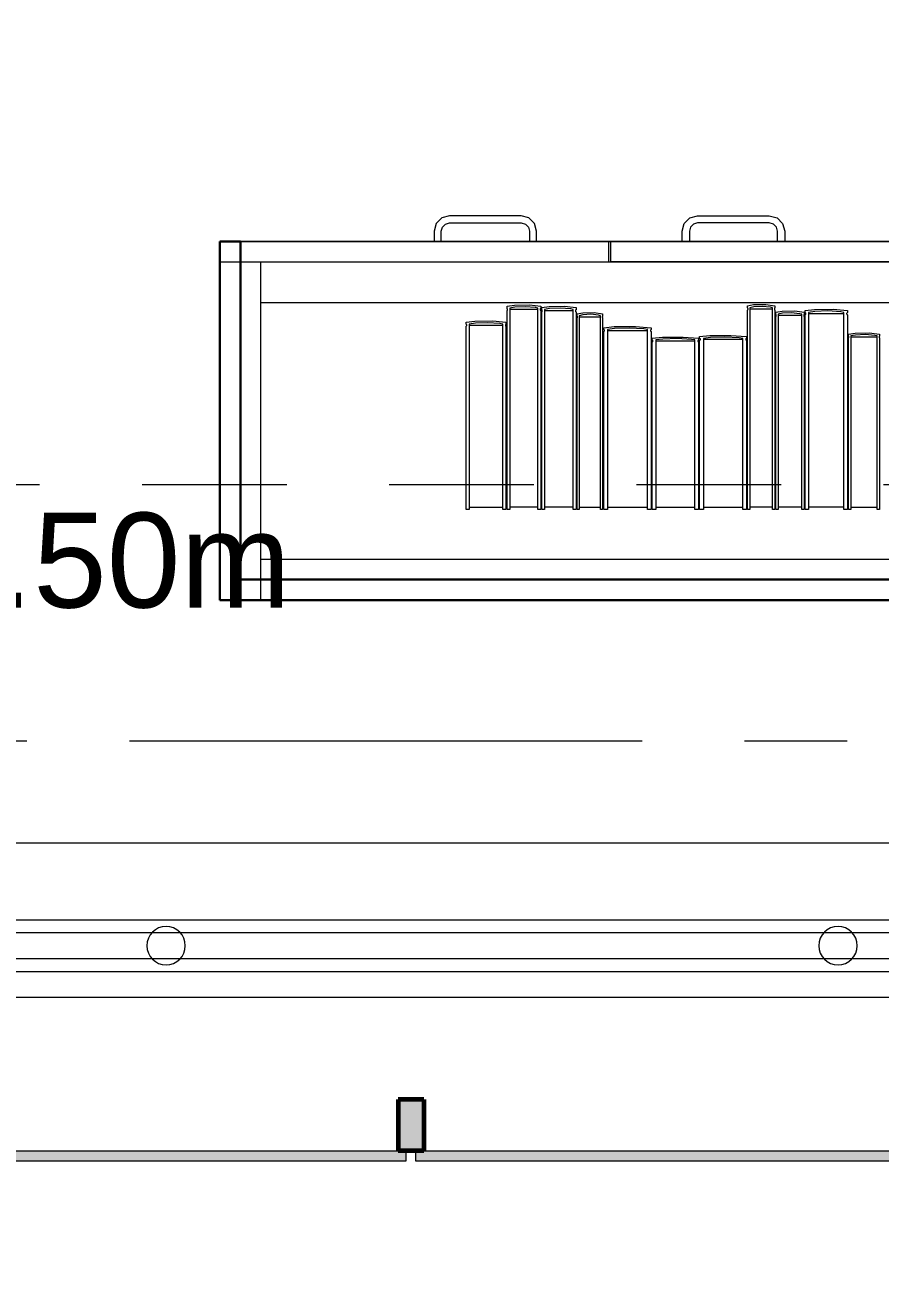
# Model space of a CAD drawing. Header units: inches. Extents: x -19 to 5698, y -728 to 92.
# Drawn here: x 309.643 to 310.478, y 6.937 to 8.148 of the extents above; entities that cross this region are included whole.
import ezdxf

# ---------------------------------------------------------------- set-up
doc = ezdxf.new("R2010")
doc.units = ezdxf.units.IN
doc.header["$MEASUREMENT"] = 0
doc.set_wipeout_variables(frame=1)
for name, pattern in [('Hidden Line', [0.195611, 0.141111, -0.0545]), ('Punto & Raya', [0.65, 0.5, -0.075, 0, -0.075]), ('Wipeout_Contour', [1, 0, -1])]:
    doc.linetypes.add(name, pattern=pattern)
for name, color, linetype in [('02 _ ARQ _ ALB _ Ejes Generales', 251, 'Continuous'), ('02 _ ARQ _ ZON _ Espacio.3D', 7, 'Continuous'), ('08 _ STR _ EXT _ 07 Losa Aligerada', 7, 'Continuous'), ('08 _ STR _ EXT _ 09 Vigas', 251, 'Continuous'), ('Acabado - Muros', 7, 'Continuous'), ('Estructura - 04 MURO', 7, 'Continuous'), ('Interior - Escaleras & Barandillas', 7, 'Continuous'), ('Interior - Mobiliario', 7, 'Continuous'), ('Notas - Etiquetas', 7, 'Continuous')]:
    doc.layers.add(name, color=color, linetype=linetype)
doc.styles.add('Estilo_Generado_4', font='swisse.ttf')

msp = doc.modelspace()

# ---------------------------------------------------------------- hatches: boundary and pattern name
at = {"layer": 'Acabado - Muros', "linetype": 'Continuous', "lineweight": 0}
msp.add_hatch(color=254, dxfattribs=at).paths.add_polyline_path([(310.0075, 7.1), (310.0075, 7.05), (310.0325, 7.05), (310.0325, 7.1)])
at = {"layer": 'Acabado - Muros', "linetype": 'Continuous', "lineweight": 9}
for points in [[(308.825, 7.04), (310.015, 7.04), (310.015, 7.05), (308.825, 7.05)], [(310.025, 7.04), (311.215, 7.04), (311.215, 7.05), (310.025, 7.05)]]:
    msp.add_hatch(color=250, dxfattribs=at).paths.add_polyline_path(points)

# ---------------------------------------------------------------- linework, layer by layer
at = {"layer": '02 _ ARQ _ ALB _ Ejes Generales', "color": 251, "linetype": 'Punto & Raya', "lineweight": 13, "true_color": 0x636466}
msp.add_line((283.3455, 7.45), (332.07, 7.45), dxfattribs=at)
at = {"layer": '02 _ ARQ _ ZON _ Espacio.3D', "color": 254, "linetype": 'Continuous', "lineweight": 0, "flags": 128}
msp.add_lwpolyline([(307.57, 8.1), (308.07, 8.1), (308.07, 7.7), (308.47, 7.7), (308.47, 7.35), (314.37, 7.35), (314.37, 7.7), (314.57, 7.7), (314.57, 8.1), (315.07, 8.1), (315.07, 7.7), (321.17, 7.7), (321.17, 16.9), (320.97, 16.9), (320.97, 17.4), (315.0697, 17.35), (315.07, 16.5), (314.57, 16.5), (314.5697, 17.15), (308.07, 17.15), (308.07, 16.5), (307.57, 16.5)], dxfattribs=at)
at = {"layer": '08 _ STR _ EXT _ 07 Losa Aligerada', "color": 7, "linetype": 'Continuous', "lineweight": 18, "flags": 128}
msp.add_lwpolyline([(291.2937, 6.3), (302.1003, 6.3), (302.1003, 6.2005), (307.2981, 6.2005), (307.2981, 7.2), (314.57, 7.2), (314.57, 5.6637), (315.7699, 5.6637), (315.7699, 4.2), (320.8699, 4.2), (320.8699, 5.6637), (322.07, 5.6637)], dxfattribs=at)
at = {"layer": 'Acabado - Muros', "color": 7, "linetype": 'Continuous', "lineweight": 60}
for p, q in [((310.0075, 7.1), (310.0075, 7.05)), ((310.0325, 7.1), (310.0075, 7.1)), ((310.0325, 7.1), (310.0325, 7.05)), ((310.0325, 7.05), (310.0075, 7.05))]:
    msp.add_line(p, q, dxfattribs=at)
at = {"layer": 'Acabado - Muros', "color": 7, "linetype": 'Continuous', "lineweight": 13, "flags": 128}
for points in [[(308.825, 7.04), (308.825, 7.05), (310.015, 7.05), (310.015, 7.04)], [(310.025, 7.04), (310.025, 7.05), (311.215, 7.05), (311.215, 7.04)]]:
    msp.add_lwpolyline(points, close=True, dxfattribs=at)
at = {"layer": 'Interior - Mobiliario', "color": 175, "linetype": 'Continuous', "lineweight": 13}
for p, q in [((310.0502, 7.9601), (310.0447, 7.9546)), ((310.0577, 7.9621), (310.0502, 7.9601)), ((310.1277, 7.9621), (310.0577, 7.9621)), ((310.1352, 7.9601), (310.1277, 7.9621)), ((310.1407, 7.9546), (310.1352, 7.9601)), ((310.2867, 7.9546), (310.2922, 7.9601)), ((310.2922, 7.9601), (310.2997, 7.9621)), ((310.2997, 7.9621), (310.3697, 7.9621)), ((310.3697, 7.9621), (310.3772, 7.9601)), ((310.3772, 7.9601), (310.3827, 7.9546)), ((310.0447, 7.9546), (310.0427, 7.9471)), ((310.0427, 7.9471), (310.0427, 7.9371)), ((310.0497, 7.9471), (310.0507, 7.9511)), ((310.0497, 7.9371), (310.0497, 7.9471)), ((310.0507, 7.9511), (310.0537, 7.954)), ((310.0537, 7.954), (310.0577, 7.9551)), ((310.0577, 7.9551), (310.1277, 7.9551)), ((310.1277, 7.9551), (310.1317, 7.954)), ((310.1317, 7.954), (310.1346, 7.9511)), ((310.1346, 7.9511), (310.1357, 7.9471)), ((310.1357, 7.9471), (310.1357, 7.9371)), ((310.1427, 7.9471), (310.1407, 7.9546)), ((310.1427, 7.9371), (310.1427, 7.9471)), ((310.2847, 7.9471), (310.2867, 7.9546)), ((310.2847, 7.9371), (310.2847, 7.9471)), ((310.2927, 7.9511), (310.2917, 7.9471)), ((310.2917, 7.9471), (310.2917, 7.9371)), ((310.2957, 7.954), (310.2927, 7.9511)), ((310.2997, 7.9551), (310.2957, 7.954)), ((310.3697, 7.9551), (310.2997, 7.9551)), ((310.3737, 7.954), (310.3697, 7.9551)), ((310.3766, 7.9511), (310.3737, 7.954)), ((310.3777, 7.9471), (310.3766, 7.9511)), ((310.3777, 7.9371), (310.3777, 7.9471)), ((310.3827, 7.9546), (310.3847, 7.9471)), ((310.3847, 7.9471), (310.3847, 7.9371)), ((310.0427, 7.9371), (310.0497, 7.9371)), ((310.1357, 7.9371), (310.1427, 7.9371)), ((310.2127, 7.9371), (310.2127, 7.9171)), ((310.5737, 7.9371), (310.2147, 7.9371)), ((310.2147, 7.9371), (310.2147, 7.9171)), ((310.2917, 7.9371), (310.2847, 7.9371)), ((310.3847, 7.9371), (310.3777, 7.9371)), ((309.8537, 7.6071), (309.8537, 7.9171)), ((309.8537, 7.9171), (311.3137, 7.9171)), ((309.8737, 7.8771), (309.8737, 7.9171)), ((309.8737, 7.9171), (311.2937, 7.9171)), ((310.5737, 7.9171), (310.2147, 7.9171)), ((309.8737, 7.6271), (309.8737, 7.8771)), ((311.2937, 7.8771), (309.8737, 7.8771)), ((310.1138, 7.8739), (310.121, 7.8749)), ((310.1138, 7.8717), (310.1138, 7.8739)), ((310.1139, 7.8716), (310.1138, 7.8717)), ((310.1141, 7.8713), (310.1139, 7.8716)), ((310.1143, 7.8711), (310.1141, 7.8713)), ((310.1144, 7.8708), (310.1143, 7.8711)), ((310.1214, 7.8728), (310.1164, 7.8719)), ((310.1164, 7.8719), (310.1164, 7.6757)), ((310.1164, 7.8709), (310.144, 7.8709)), ((310.121, 7.8749), (310.1357, 7.8752)), ((310.1315, 7.8733), (310.1214, 7.8728)), ((310.1416, 7.8725), (310.1315, 7.8733)), ((310.1357, 7.8752), (310.1467, 7.8739)), ((310.144, 7.8719), (310.1416, 7.8725)), ((310.144, 7.6757), (310.144, 7.8719)), ((310.1462, 7.871), (310.1461, 7.8707)), ((310.1463, 7.8713), (310.1462, 7.871)), ((310.1465, 7.8715), (310.1463, 7.8713)), ((310.1467, 7.8717), (310.1465, 7.8715)), ((310.1467, 7.8739), (310.1467, 7.8717)), ((310.1477, 7.8725), (310.155, 7.8736)), ((310.1477, 7.8704), (310.1477, 7.8725)), ((310.1554, 7.8715), (310.1504, 7.8706)), ((310.155, 7.8736), (310.1699, 7.8739)), ((310.1656, 7.872), (310.1554, 7.8715)), ((310.1759, 7.8712), (310.1656, 7.872)), ((310.1699, 7.8739), (310.1811, 7.8725)), ((310.1784, 7.8706), (310.1759, 7.8712)), ((310.1811, 7.8725), (310.1811, 7.8704)), ((310.3485, 7.8743), (310.3543, 7.8754)), ((310.3485, 7.8722), (310.3485, 7.8743)), ((310.3486, 7.872), (310.3485, 7.8722)), ((310.3487, 7.8718), (310.3486, 7.872)), ((310.3488, 7.8715), (310.3487, 7.8718)), ((310.3489, 7.8712), (310.3488, 7.8715)), ((310.3488, 7.8707), (310.3489, 7.8709)), ((310.3489, 7.8709), (310.3489, 7.8712)), ((310.3546, 7.8732), (310.3506, 7.8723)), ((310.3506, 7.8723), (310.3506, 7.6757)), ((310.3506, 7.8713), (310.3729, 7.8713)), ((310.3543, 7.8754), (310.3662, 7.8756)), ((310.3627, 7.8737), (310.3546, 7.8732)), ((310.3709, 7.8729), (310.3627, 7.8737)), ((310.3662, 7.8756), (310.375, 7.8743)), ((310.3729, 7.8723), (310.3709, 7.8729)), ((310.3729, 7.6757), (310.3729, 7.8723)), ((310.3747, 7.8717), (310.3746, 7.8715)), ((310.3746, 7.8715), (310.3746, 7.8712)), ((310.3746, 7.8712), (310.3746, 7.8709)), ((310.3746, 7.8709), (310.3746, 7.8706)), ((310.3749, 7.872), (310.3747, 7.8717)), ((310.375, 7.8722), (310.3749, 7.872)), ((310.375, 7.8743), (310.375, 7.8722)), ((310.4047, 7.8697), (310.4137, 7.8708)), ((310.4137, 7.8708), (310.4321, 7.871)), ((310.4321, 7.871), (310.4458, 7.8697)), ((310.0739, 7.8583), (310.0825, 7.8593)), ((310.0825, 7.8593), (310.0998, 7.8595)), ((310.0998, 7.8595), (310.1128, 7.8583)), ((310.1138, 7.8695), (310.114, 7.8697)), ((310.1138, 7.6757), (310.1138, 7.8695)), ((310.114, 7.8697), (310.1142, 7.8699)), ((310.1142, 7.8699), (310.1143, 7.8702)), ((310.1143, 7.8702), (310.1144, 7.8705)), ((310.1144, 7.8705), (310.1144, 7.8708)), ((310.1461, 7.8707), (310.1461, 7.8704)), ((310.1461, 7.8704), (310.1462, 7.8701)), ((310.1462, 7.8701), (310.1464, 7.8699)), ((310.1464, 7.8699), (310.1466, 7.8696)), ((310.1466, 7.8696), (310.1467, 7.8695)), ((310.1467, 7.8695), (310.1467, 7.6757)), ((310.1478, 7.8703), (310.1477, 7.8704)), ((310.1477, 7.8682), (310.1479, 7.8684)), ((310.1477, 7.6757), (310.1477, 7.8682)), ((310.148, 7.87), (310.1478, 7.8703)), ((310.1479, 7.8684), (310.148, 7.8686)), ((310.1482, 7.8698), (310.148, 7.87)), ((310.148, 7.8686), (310.1482, 7.8689)), ((310.1482, 7.8695), (310.1482, 7.8698)), ((310.1482, 7.8692), (310.1482, 7.8695)), ((310.1482, 7.8689), (310.1482, 7.8692)), ((310.1504, 7.8706), (310.1504, 7.6757)), ((310.1504, 7.8696), (310.1784, 7.8696)), ((310.1784, 7.6757), (310.1784, 7.8706)), ((310.1806, 7.8697), (310.1805, 7.8694)), ((310.1805, 7.8694), (310.1805, 7.8691)), ((310.1805, 7.8691), (310.1806, 7.8688)), ((310.1807, 7.87), (310.1806, 7.8697)), ((310.1806, 7.8688), (310.1807, 7.8686)), ((310.1809, 7.8702), (310.1807, 7.87)), ((310.1807, 7.8686), (310.1809, 7.8683)), ((310.1811, 7.8704), (310.1809, 7.8702)), ((310.1809, 7.8683), (310.1811, 7.8682)), ((310.1811, 7.8682), (310.1811, 7.6757)), ((310.1821, 7.8665), (310.1876, 7.8675)), ((310.1821, 7.8644), (310.1821, 7.8665)), ((310.1822, 7.8643), (310.1821, 7.8644)), ((310.1821, 7.8623), (310.1822, 7.8625)), ((310.1821, 7.6757), (310.1821, 7.8623)), ((310.1823, 7.8641), (310.1822, 7.8643)), ((310.1822, 7.8625), (310.1824, 7.8627)), ((310.1824, 7.8638), (310.1823, 7.8641)), ((310.1825, 7.8635), (310.1824, 7.8638)), ((310.1824, 7.863), (310.1825, 7.8633)), ((310.1824, 7.8627), (310.1824, 7.863)), ((310.1825, 7.8633), (310.1825, 7.8635)), ((310.1878, 7.8655), (310.1841, 7.8646)), ((310.1841, 7.8646), (310.1841, 7.6757)), ((310.1841, 7.8636), (310.2051, 7.8636)), ((310.1876, 7.8675), (310.1988, 7.8678)), ((310.1955, 7.866), (310.1878, 7.8655)), ((310.2032, 7.8652), (310.1955, 7.866)), ((310.1988, 7.8678), (310.2071, 7.8665)), ((310.2051, 7.8646), (310.2032, 7.8652)), ((310.2051, 7.6757), (310.2051, 7.8646)), ((310.2068, 7.8638), (310.2067, 7.8635)), ((310.2067, 7.8635), (310.2067, 7.8632)), ((310.2067, 7.8632), (310.2068, 7.8629)), ((310.2069, 7.864), (310.2068, 7.8638)), ((310.2068, 7.8629), (310.2069, 7.8627)), ((310.207, 7.8643), (310.2069, 7.864)), ((310.2069, 7.8627), (310.207, 7.8624)), ((310.2071, 7.8644), (310.207, 7.8643)), ((310.207, 7.8624), (310.2071, 7.8623)), ((310.2071, 7.8665), (310.2071, 7.8644)), ((310.2071, 7.8623), (310.2071, 7.6757)), ((310.3485, 7.87), (310.3486, 7.8701)), ((310.3485, 7.6757), (310.3485, 7.87)), ((310.3486, 7.8701), (310.3487, 7.8704)), ((310.3487, 7.8704), (310.3488, 7.8707)), ((310.3746, 7.8706), (310.3748, 7.8703)), ((310.3748, 7.8703), (310.3749, 7.8701)), ((310.3749, 7.8701), (310.375, 7.87)), ((310.375, 7.87), (310.375, 7.6757)), ((310.376, 7.8679), (310.3821, 7.8689)), ((310.376, 7.8658), (310.376, 7.8679)), ((310.3761, 7.8657), (310.376, 7.8658)), ((310.376, 7.8637), (310.3762, 7.8638)), ((310.376, 7.6757), (310.376, 7.8637)), ((310.3763, 7.8655), (310.3761, 7.8657)), ((310.3762, 7.8638), (310.3763, 7.8641)), ((310.3764, 7.8652), (310.3763, 7.8655)), ((310.3763, 7.8641), (310.3764, 7.8644)), ((310.3765, 7.8649), (310.3764, 7.8652)), ((310.3764, 7.8644), (310.3765, 7.8646)), ((310.3765, 7.8646), (310.3765, 7.8649)), ((310.3824, 7.8669), (310.3782, 7.866)), ((310.3782, 7.866), (310.3782, 7.6757)), ((310.3782, 7.865), (310.4015, 7.865)), ((310.3821, 7.8689), (310.3945, 7.8692)), ((310.3909, 7.8673), (310.3824, 7.8669)), ((310.3994, 7.8665), (310.3909, 7.8673)), ((310.3945, 7.8692), (310.4037, 7.8679)), ((310.4015, 7.866), (310.3994, 7.8665)), ((310.4015, 7.6757), (310.4015, 7.866)), ((310.4033, 7.8651), (310.4032, 7.8649)), ((310.4032, 7.8649), (310.4032, 7.8646)), ((310.4032, 7.8646), (310.4033, 7.8643)), ((310.4034, 7.8654), (310.4033, 7.8651)), ((310.4033, 7.8643), (310.4034, 7.864)), ((310.4035, 7.8656), (310.4034, 7.8654)), ((310.4034, 7.864), (310.4036, 7.8638)), ((310.4037, 7.8658), (310.4035, 7.8656)), ((310.4036, 7.8638), (310.4037, 7.8637)), ((310.4037, 7.8679), (310.4037, 7.8658)), ((310.4037, 7.8637), (310.4037, 7.6757)), ((310.4047, 7.8676), (310.4047, 7.8697)), ((310.4049, 7.8675), (310.4047, 7.8676)), ((310.4047, 7.8655), (310.4049, 7.8656)), ((310.4047, 7.6757), (310.4047, 7.8655)), ((310.4051, 7.8673), (310.4049, 7.8675)), ((310.4049, 7.8656), (310.4051, 7.8659)), ((310.4053, 7.867), (310.4051, 7.8673)), ((310.4051, 7.8659), (310.4053, 7.8662)), ((310.4054, 7.8667), (310.4053, 7.867)), ((310.4053, 7.8662), (310.4054, 7.8664)), ((310.4054, 7.8664), (310.4054, 7.8667)), ((310.4141, 7.8687), (310.408, 7.8678)), ((310.408, 7.8678), (310.408, 7.6757)), ((310.408, 7.8668), (310.4425, 7.8668)), ((310.4268, 7.8692), (310.4141, 7.8687)), ((310.4394, 7.8684), (310.4268, 7.8692)), ((310.4425, 7.8678), (310.4394, 7.8684)), ((310.4425, 7.6757), (310.4425, 7.8678)), ((310.4452, 7.8669), (310.4451, 7.8667)), ((310.4451, 7.8667), (310.4451, 7.8664)), ((310.4451, 7.8664), (310.4452, 7.8661)), ((310.4454, 7.8672), (310.4452, 7.8669)), ((310.4452, 7.8661), (310.4454, 7.8658)), ((310.4456, 7.8675), (310.4454, 7.8672)), ((310.4454, 7.8658), (310.4457, 7.8656)), ((310.4458, 7.8676), (310.4456, 7.8675)), ((310.4457, 7.8656), (310.4458, 7.8655)), ((310.4458, 7.8697), (310.4458, 7.8676)), ((310.4458, 7.8655), (310.4458, 7.6757)), ((310.0739, 7.8563), (310.0739, 7.8583)), ((310.0741, 7.8562), (310.0739, 7.8563)), ((310.0739, 7.8543), (310.0741, 7.8544)), ((310.0739, 7.6757), (310.0739, 7.8543)), ((310.0743, 7.856), (310.0741, 7.8562)), ((310.0741, 7.8544), (310.0744, 7.8546)), ((310.0745, 7.8557), (310.0743, 7.856)), ((310.0744, 7.8546), (310.0745, 7.8549)), ((310.0746, 7.8554), (310.0745, 7.8557)), ((310.0745, 7.8549), (310.0746, 7.8552)), ((310.0746, 7.8552), (310.0746, 7.8554)), ((310.0829, 7.8573), (310.077, 7.8564)), ((310.077, 7.8564), (310.077, 7.6757)), ((310.077, 7.8555), (310.1097, 7.8555)), ((310.0948, 7.8577), (310.0829, 7.8573)), ((310.1068, 7.857), (310.0948, 7.8577)), ((310.1097, 7.8564), (310.1068, 7.857)), ((310.1097, 7.6757), (310.1097, 7.8564)), ((310.1124, 7.8559), (310.1122, 7.8556)), ((310.1122, 7.8556), (310.1122, 7.8554)), ((310.1122, 7.8554), (310.1122, 7.8551)), ((310.1122, 7.8551), (310.1123, 7.8548)), ((310.1123, 7.8548), (310.1124, 7.8546)), ((310.1126, 7.8561), (310.1124, 7.8559)), ((310.1124, 7.8546), (310.1127, 7.8544)), ((310.1128, 7.8563), (310.1126, 7.8561)), ((310.1127, 7.8544), (310.1128, 7.8543)), ((310.1128, 7.8583), (310.1128, 7.8563)), ((310.1128, 7.8543), (310.1128, 7.6757)), ((310.2081, 7.8529), (310.2183, 7.8539)), ((310.2081, 7.851), (310.2081, 7.8529)), ((310.2083, 7.8509), (310.2081, 7.851)), ((310.2081, 7.849), (310.2084, 7.8492)), ((310.2081, 7.6757), (310.2081, 7.849)), ((310.2086, 7.8507), (310.2083, 7.8509)), ((310.2084, 7.8492), (310.2086, 7.8494)), ((310.2088, 7.8504), (310.2086, 7.8507)), ((310.2086, 7.8494), (310.2088, 7.8497)), ((310.2089, 7.8502), (310.2088, 7.8504)), ((310.2088, 7.8497), (310.2089, 7.8499)), ((310.2089, 7.8499), (310.2089, 7.8502)), ((310.2188, 7.852), (310.2118, 7.8512)), ((310.2118, 7.8512), (310.2118, 7.6757)), ((310.2118, 7.8503), (310.2507, 7.8503)), ((310.2183, 7.8539), (310.239, 7.8541)), ((310.233, 7.8524), (310.2188, 7.852)), ((310.2472, 7.8517), (310.233, 7.8524)), ((310.239, 7.8541), (310.2544, 7.8529)), ((310.2507, 7.8512), (310.2472, 7.8517)), ((310.2507, 7.6757), (310.2507, 7.8512)), ((310.2538, 7.8504), (310.2537, 7.8501)), ((310.2537, 7.8501), (310.2537, 7.8499)), ((310.2537, 7.8499), (310.2538, 7.8496)), ((310.2539, 7.8506), (310.2538, 7.8504)), ((310.2538, 7.8496), (310.254, 7.8494)), ((310.2542, 7.8509), (310.2539, 7.8506)), ((310.254, 7.8494), (310.2543, 7.8491)), ((310.2544, 7.851), (310.2542, 7.8509)), ((310.2543, 7.8491), (310.2544, 7.849)), ((310.2544, 7.8529), (310.2544, 7.851)), ((310.2544, 7.849), (310.2544, 7.6757)), ((310.4468, 7.8466), (310.4535, 7.8476)), ((310.4468, 7.8448), (310.4468, 7.8466)), ((310.4535, 7.8476), (310.4672, 7.8478)), ((310.4672, 7.8478), (310.4773, 7.8466)), ((310.4773, 7.8466), (310.4773, 7.8448)), ((310.2554, 7.8427), (310.2654, 7.8436)), ((310.2554, 7.8408), (310.2554, 7.8427)), ((310.2556, 7.8408), (310.2554, 7.8408)), ((310.2554, 7.839), (310.2557, 7.8391)), ((310.2554, 7.6757), (310.2554, 7.839)), ((310.2559, 7.8405), (310.2556, 7.8408)), ((310.2557, 7.8391), (310.2559, 7.8393)), ((310.2561, 7.8403), (310.2559, 7.8405)), ((310.2559, 7.8393), (310.2561, 7.8396)), ((310.2562, 7.8401), (310.2561, 7.8403)), ((310.2561, 7.8396), (310.2562, 7.8398)), ((310.2562, 7.8398), (310.2562, 7.8401)), ((310.2658, 7.8418), (310.2591, 7.841)), ((310.2591, 7.841), (310.2591, 7.6757)), ((310.2591, 7.8402), (310.2971, 7.8402)), ((310.2654, 7.8436), (310.2856, 7.8438)), ((310.2798, 7.8422), (310.2658, 7.8418)), ((310.2937, 7.8415), (310.2798, 7.8422)), ((310.2856, 7.8438), (310.3007, 7.8427)), ((310.2971, 7.841), (310.2937, 7.8415)), ((310.2971, 7.6757), (310.2971, 7.841)), ((310.3001, 7.8403), (310.3, 7.84)), ((310.3, 7.84), (310.3, 7.8398)), ((310.3, 7.8398), (310.3001, 7.8395)), ((310.3002, 7.8405), (310.3001, 7.8403)), ((310.3001, 7.8395), (310.3003, 7.8393)), ((310.3005, 7.8407), (310.3002, 7.8405)), ((310.3003, 7.8393), (310.3006, 7.8391)), ((310.3007, 7.8408), (310.3005, 7.8407)), ((310.3006, 7.8391), (310.3007, 7.839)), ((310.3007, 7.8427), (310.3007, 7.8408)), ((310.3007, 7.839), (310.3007, 7.6757)), ((310.3017, 7.8442), (310.3118, 7.8452)), ((310.3017, 7.8424), (310.3017, 7.8442)), ((310.3019, 7.8423), (310.3017, 7.8424)), ((310.3017, 7.8405), (310.302, 7.8407)), ((310.3017, 7.6757), (310.3017, 7.8405)), ((310.3022, 7.8421), (310.3019, 7.8423)), ((310.302, 7.8407), (310.3022, 7.8409)), ((310.3024, 7.8419), (310.3022, 7.8421)), ((310.3022, 7.8409), (310.3024, 7.8411)), ((310.3025, 7.8416), (310.3024, 7.8419)), ((310.3024, 7.8411), (310.3025, 7.8414)), ((310.3025, 7.8414), (310.3025, 7.8416)), ((310.3122, 7.8433), (310.3054, 7.8425)), ((310.3054, 7.8425), (310.3054, 7.6757)), ((310.3054, 7.8417), (310.3438, 7.8417)), ((310.3118, 7.8452), (310.3322, 7.8454)), ((310.3263, 7.8437), (310.3122, 7.8433)), ((310.3403, 7.843), (310.3263, 7.8437)), ((310.3322, 7.8454), (310.3475, 7.8442)), ((310.3438, 7.8425), (310.3403, 7.843)), ((310.3438, 7.6757), (310.3438, 7.8425)), ((310.3468, 7.8418), (310.3467, 7.8416)), ((310.3467, 7.8416), (310.3467, 7.8413)), ((310.3467, 7.8413), (310.3468, 7.8411)), ((310.3469, 7.842), (310.3468, 7.8418)), ((310.3468, 7.8411), (310.347, 7.8408)), ((310.3472, 7.8423), (310.3469, 7.842)), ((310.347, 7.8408), (310.3473, 7.8406)), ((310.3475, 7.8424), (310.3472, 7.8423)), ((310.3473, 7.8406), (310.3475, 7.8405)), ((310.3475, 7.8442), (310.3475, 7.8424)), ((310.3475, 7.8405), (310.3475, 7.6757)), ((310.4469, 7.8447), (310.4468, 7.8448)), ((310.4468, 7.8429), (310.447, 7.843)), ((310.4468, 7.6757), (310.4468, 7.8429)), ((310.4471, 7.8445), (310.4469, 7.8447)), ((310.447, 7.843), (310.4472, 7.8432)), ((310.4473, 7.8442), (310.4471, 7.8445)), ((310.4472, 7.8432), (310.4473, 7.8435)), ((310.4473, 7.844), (310.4473, 7.8442)), ((310.4473, 7.8437), (310.4473, 7.844)), ((310.4473, 7.8435), (310.4473, 7.8437)), ((310.4538, 7.8457), (310.4493, 7.8449)), ((310.4493, 7.8449), (310.4493, 7.6757)), ((310.4493, 7.8441), (310.4749, 7.8441)), ((310.4632, 7.8461), (310.4538, 7.8457)), ((310.4726, 7.8454), (310.4632, 7.8461)), ((310.4749, 7.8449), (310.4726, 7.8454)), ((310.4749, 7.6757), (310.4749, 7.8449)), ((310.4769, 7.8442), (310.4768, 7.8439)), ((310.4768, 7.8439), (310.4768, 7.8437)), ((310.4768, 7.8437), (310.4769, 7.8434)), ((310.477, 7.8444), (310.4769, 7.8442)), ((310.4769, 7.8434), (310.477, 7.8432)), ((310.4772, 7.8446), (310.477, 7.8444)), ((310.477, 7.8432), (310.4772, 7.843)), ((310.4773, 7.8448), (310.4772, 7.8446)), ((310.4772, 7.843), (310.4773, 7.8429)), ((310.4773, 7.8429), (310.4773, 7.6757)), ((310.1097, 7.6776), (310.077, 7.6776)), ((310.144, 7.6777), (310.1164, 7.6777)), ((310.1784, 7.6777), (310.1504, 7.6777)), ((310.2051, 7.6776), (310.1841, 7.6776)), ((310.2507, 7.6775), (310.2118, 7.6775)), ((310.2971, 7.6774), (310.2591, 7.6774)), ((310.3438, 7.6774), (310.3054, 7.6774)), ((310.3729, 7.6777), (310.3506, 7.6777)), ((310.4015, 7.6777), (310.3782, 7.6777)), ((310.4425, 7.6777), (310.408, 7.6777)), ((310.4749, 7.6774), (310.4493, 7.6774)), ((310.077, 7.6757), (310.0739, 7.6757)), ((310.1128, 7.6757), (310.1097, 7.6757)), ((310.1164, 7.6757), (310.1138, 7.6757)), ((310.1467, 7.6757), (310.144, 7.6757)), ((310.1504, 7.6757), (310.1477, 7.6757)), ((310.1811, 7.6757), (310.1784, 7.6757)), ((310.1841, 7.6757), (310.1821, 7.6757)), ((310.2071, 7.6757), (310.2051, 7.6757)), ((310.2118, 7.6757), (310.2081, 7.6757)), ((310.2544, 7.6757), (310.2507, 7.6757)), ((310.2591, 7.6757), (310.2554, 7.6757)), ((310.3007, 7.6757), (310.2971, 7.6757)), ((310.3054, 7.6757), (310.3017, 7.6757)), ((310.3475, 7.6757), (310.3438, 7.6757)), ((310.3506, 7.6757), (310.3485, 7.6757)), ((310.375, 7.6757), (310.3729, 7.6757)), ((310.3782, 7.6757), (310.376, 7.6757)), ((310.4037, 7.6757), (310.4015, 7.6757)), ((310.408, 7.6757), (310.4047, 7.6757)), ((310.4458, 7.6757), (310.4425, 7.6757)), ((310.4493, 7.6757), (310.4468, 7.6757)), ((310.4773, 7.6757), (310.4749, 7.6757)), ((309.8737, 7.6271), (311.2937, 7.6271)), ((311.3137, 7.6071), (309.8537, 7.6071))]:
    msp.add_line(p, q, dxfattribs=at)

# ---------------------------------------------------------------- next in the draw order: wipeouts: each hides what was drawn before it
at = {"color": 254, "linetype": 'Wipeout_Contour', "lineweight": 0, "ltscale": 9784.431709}
msp.add_wipeout([(308.47, 7.2), (314.37, 7.2), (314.37, 7.35), (308.47, 7.35)], dxfattribs=at).dxf.layer = 'Estructura - 04 MURO'
at = {"color": 254, "linetype": 'Wipeout_Contour', "lineweight": 0, "ltscale": 9781.090109}
msp.add_wipeout([(309.8537, 7.6071), (309.8537, 7.5871), (311.3137, 7.5871), (311.3137, 7.6071)], dxfattribs=at).dxf.layer = 'Interior - Mobiliario'

# ---------------------------------------------------------------- next in the draw order: linework, layer by layer
at = {"layer": '08 _ STR _ EXT _ 09 Vigas', "color": 251, "linetype": 'Hidden Line', "lineweight": 13, "true_color": 0x636466}
msp.add_line((287.07, 7.2), (329.07, 7.2), dxfattribs=at)
at = {"layer": 'Estructura - 04 MURO', "color": 7, "linetype": 'Continuous', "lineweight": 13, "flags": 128}
for points in [[(314.37, 7.35), (308.47, 7.35)], [(308.47, 7.2), (314.37, 7.2)]]:
    msp.add_lwpolyline(points, dxfattribs=at)
at = {"layer": 'Interior - Escaleras & Barandillas', "color": 161, "linetype": 'Continuous', "lineweight": 13, "flags": 128}
for points in [[(314.37, 7.225), (314.37, 7.275), (308.47, 7.275), (308.47, 7.225)], [(314.37, 7.2375), (314.37, 7.2625), (308.47, 7.2625), (308.47, 7.2375)], [(314.37, 7.2375), (314.37, 7.2625), (308.47, 7.2625), (308.47, 7.2375)], [(314.37, 7.2375), (314.37, 7.2625), (308.47, 7.2625), (308.47, 7.2375)]]:
    msp.add_lwpolyline(points, close=True, dxfattribs=at)
for points in [[(309.7812, 7.2688, 1), (309.7812, 7.2313, 1)], [(310.4367, 7.2688, 1), (310.4367, 7.2313, 1)]]:
    msp.add_lwpolyline(points, format="xyb", close=True, dxfattribs=at)
at = {"layer": 'Interior - Mobiliario', "color": 175, "linetype": 'Continuous', "lineweight": 13}
for p, q in [((309.8737, 7.5871), (309.8737, 7.6271)), ((309.8537, 7.5871), (309.8537, 7.6071)), ((309.8537, 7.6071), (311.3137, 7.6071)), ((311.3137, 7.5871), (309.8537, 7.5871)), ((311.2937, 7.5871), (309.8737, 7.5871))]:
    msp.add_line(p, q, dxfattribs=at)
at = {"layer": 'Interior - Mobiliario', "color": 175, "linetype": 'Continuous', "lineweight": 30}
for p, q in [((309.8537, 7.6071), (309.8537, 7.5871)), ((311.3137, 7.6071), (309.8537, 7.6071)), ((311.3137, 7.5871), (309.8537, 7.5871))]:
    msp.add_line(p, q, dxfattribs=at)

# ---------------------------------------------------------------- next in the draw order: wipeouts: each hides what was drawn before it
at = {"color": 254, "linetype": 'Wipeout_Contour', "lineweight": 0, "ltscale": 9778.132223}
msp.add_wipeout([(309.8337, 7.9371), (309.8337, 7.5871), (309.8537, 7.5871), (309.8537, 7.9371)], dxfattribs=at).dxf.layer = 'Interior - Mobiliario'

# ---------------------------------------------------------------- next in the draw order: linework, layer by layer
at = {"layer": '08 _ STR _ EXT _ 09 Vigas', "color": 251, "linetype": 'Hidden Line', "lineweight": 13, "true_color": 0x636466}
msp.add_line((308.07, 7.7), (314.57, 7.7), dxfattribs=at)
at = {"layer": 'Interior - Mobiliario', "color": 175, "linetype": 'Continuous', "lineweight": 30}
for p, q in [((309.8337, 7.9371), (309.8337, 7.5871)), ((309.8537, 7.9371), (309.8337, 7.9371)), ((309.8537, 7.9371), (309.8537, 7.5871)), ((309.8537, 7.5871), (309.8337, 7.5871))]:
    msp.add_line(p, q, dxfattribs=at)
at = {"layer": 'Interior - Mobiliario', "color": 175, "linetype": 'Continuous', "lineweight": 13}
for p, q in [((309.8337, 7.5871), (309.8337, 7.9371)), ((309.8337, 7.9371), (309.8537, 7.9371)), ((309.8337, 7.9371), (309.8337, 7.5871)), ((311.3337, 7.9371), (309.8337, 7.9371)), ((309.8537, 7.9371), (309.8537, 7.5871)), ((309.8537, 7.5871), (309.8537, 7.9371)), ((309.8537, 7.9371), (311.3137, 7.9371)), ((309.8537, 7.6071), (309.8537, 7.9371)), ((309.8537, 7.9371), (311.3137, 7.9371)), ((309.8537, 7.9371), (310.2127, 7.9371)), ((309.8537, 7.9371), (309.8537, 7.9171)), ((309.8337, 7.5871), (309.8337, 7.9171)), ((309.8337, 7.9171), (309.8737, 7.9171)), ((309.8537, 7.6071), (309.8537, 7.9171)), ((309.8537, 7.9171), (311.3137, 7.9171)), ((309.8537, 7.6071), (309.8537, 7.9171)), ((309.8537, 7.9171), (311.3137, 7.9171)), ((309.8537, 7.9171), (310.2127, 7.9171)), ((311.3137, 7.6071), (309.8537, 7.6071)), ((311.3137, 7.6071), (309.8537, 7.6071)), ((311.3137, 7.6071), (309.8537, 7.6071)), ((309.8537, 7.5871), (309.8337, 7.5871)), ((309.8737, 7.5871), (309.8337, 7.5871)), ((309.8337, 7.5871), (311.3337, 7.5871)), ((311.3137, 7.5871), (309.8537, 7.5871))]:
    msp.add_line(p, q, dxfattribs=at)

# ---------------------------------------------------------------- next in the draw order: texts
at = {"layer": 'Notas - Etiquetas', "color": 171, "linetype": 'Continuous', "lineweight": 13, "insert": (308.6244, 7.6724), "char_height": 0.0925, "attachment_point": 1, "style": 'Estilo_Generado_4'}
msp.add_mtext('\\A1;{\\pql;\\fSwis721 Ex BT|b0|i0|c0|p34;VIGA-101\\fSwis721 Ex BT|b0|i0|c0|p34; \\fSwis721 Ex BT|b0|i0|c0|p34;0.60\\fSwis721 Ex BT|b0|i0|c0|p34;x\\fSwis721 Ex BT|b0|i0|c0|p34;0.50\\fSwis721 Ex BT|b0|i0|c0|p34;m}', dxfattribs=at)

doc.saveas('drawing.dxf')
